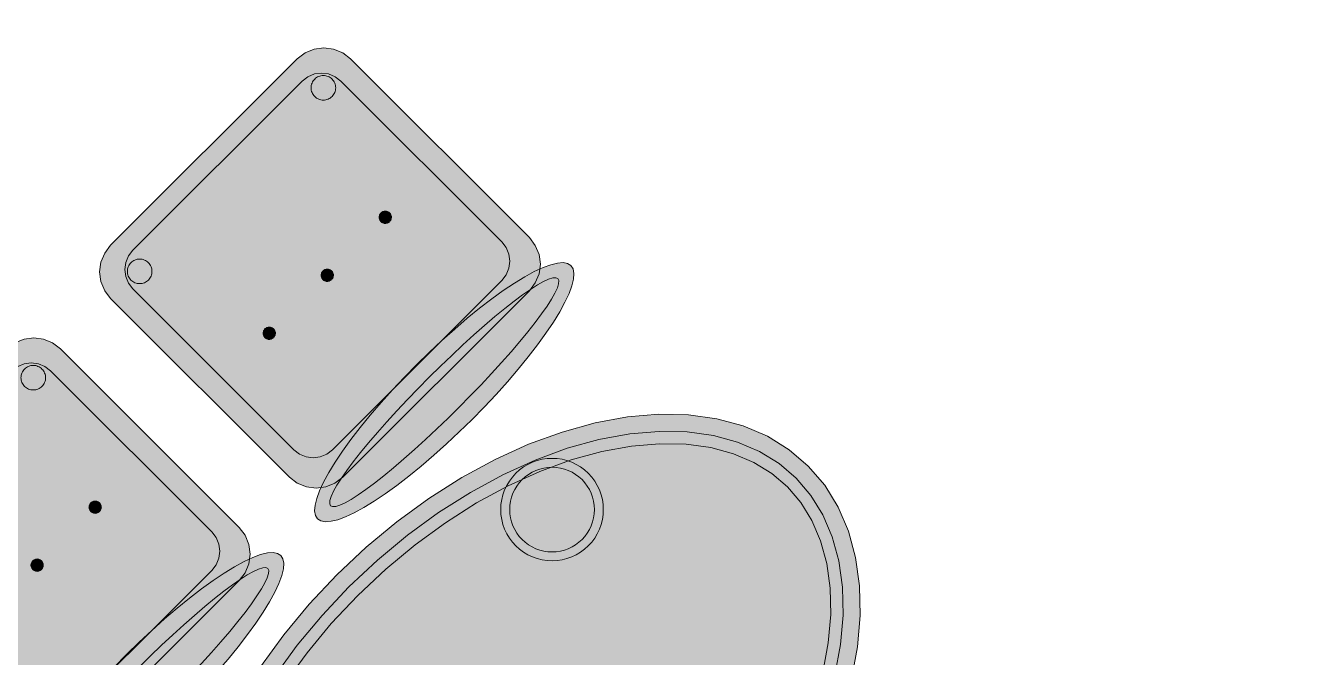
# Model space of a CAD drawing. Header units: metres. Extents: x 2172.2 to 2210.6, y 415.3 to 458.1.
# Drawn here: x 2198.626 to 2200.491, y 419.294 to 420.219 of the extents above; entities that cross this region are included whole.
import ezdxf

# ---------------------------------------------------------------- set-up
doc = ezdxf.new("R2010")
doc.units = ezdxf.units.M
for name, color, linetype, lineweight in [('NC_N1_CHAIRS', 7, 'CONTINUOUS', 13), ('NC_N1_TABLES', 7, 'CONTINUOUS', 13), ('NC_N1_WALL_DECOR', 32, 'CONTINUOUS', 13)]:
    doc.layers.add(name, color=color, linetype=linetype, lineweight=lineweight)

# ---------------------------------------------------------------- blocks, each defined once
blk = doc.blocks.new('NC_N1_UNIQUE_WALL_COMPOSITION_17')
at = {"true_color": 0xf6f5ef}
h = blk.add_hatch(color=256, dxfattribs=at)
h.dxf.hatch_style = 1
h.paths.add_polyline_path([(1.242, -0.065), (1.242, 0), (-1.242, 0), (-1.242, -0.065)])
at = {"color": 0, "linetype": 'CONTINUOUS', "lineweight": -2, "true_color": 0xa38246}
blk.add_lwpolyline([(1.242, -0.065), (1.242, 0), (-1.242, 0), (-1.242, -0.065)], close=True, dxfattribs=at)
for points in [[(-0.621, -0.065), (-0.621, 0)], [(0, -0.065), (0, 0)], [(0.621, -0.065), (0.621, 0)]]:
    blk.add_lwpolyline(points, dxfattribs=at)
blk = doc.blocks.new('NC_N1_DINING_2')
at = {"true_color": 0xf6f5ef}
h = blk.add_hatch(color=256, dxfattribs=at)
h.dxf.hatch_style = 1
h.paths.add_polyline_path([(0.6, 0), (0.5971, 0.0368), (0.5885, 0.0732), (0.5742, 0.1089), (0.5543, 0.1435), (0.5292, 0.1768), (0.4989, 0.2083), (0.4638, 0.2379), (0.4243, 0.2652), (0.3806, 0.2899), (0.3333, 0.3118), (0.2828, 0.3307), (0.2296, 0.3465), (0.1742, 0.3589), (0.1171, 0.3678), (0.0588, 0.3732), (0, 0.375), (-0.0588, 0.3732), (-0.1171, 0.3678), (-0.1742, 0.3589), (-0.2296, 0.3465), (-0.2828, 0.3307), (-0.3333, 0.3118), (-0.3806, 0.2899), (-0.4243, 0.2652), (-0.4638, 0.2379), (-0.4989, 0.2083), (-0.5292, 0.1768), (-0.5543, 0.1435), (-0.5742, 0.1089), (-0.5885, 0.0732), (-0.5971, 0.0368), (-0.6, 0), (-0.5971, -0.0368), (-0.5885, -0.0732), (-0.5742, -0.1089), (-0.5543, -0.1435), (-0.5292, -0.1768), (-0.4989, -0.2083), (-0.4638, -0.2379), (-0.4243, -0.2652), (-0.3806, -0.2899), (-0.3333, -0.3118), (-0.2828, -0.3307), (-0.2296, -0.3465), (-0.1742, -0.3589), (-0.1171, -0.3678), (-0.0588, -0.3732), (0, -0.375), (0.0588, -0.3732), (0.1171, -0.3678), (0.1742, -0.3589), (0.2296, -0.3465), (0.2828, -0.3307), (0.3333, -0.3118), (0.3806, -0.2899), (0.4243, -0.2652), (0.4638, -0.2379), (0.4989, -0.2083), (0.5292, -0.1768), (0.5543, -0.1435), (0.5742, -0.1089), (0.5885, -0.0732), (0.5971, -0.0368)])
at = {"color": 0, "linetype": 'CONTINUOUS', "lineweight": -2, "true_color": 0x2d3540}
blk.add_lwpolyline([(0.6, 0), (0.5971, 0.0368), (0.5885, 0.0732), (0.5742, 0.1089), (0.5543, 0.1435), (0.5292, 0.1768), (0.4989, 0.2083), (0.4638, 0.2379), (0.4243, 0.2652), (0.3806, 0.2899), (0.3333, 0.3118), (0.2828, 0.3307), (0.2296, 0.3465), (0.1742, 0.3589), (0.1171, 0.3678), (0.0588, 0.3732), (0, 0.375), (-0.0588, 0.3732), (-0.1171, 0.3678), (-0.1742, 0.3589), (-0.2296, 0.3465), (-0.2828, 0.3307), (-0.3333, 0.3118), (-0.3806, 0.2899), (-0.4243, 0.2652), (-0.4638, 0.2379), (-0.4989, 0.2083), (-0.5292, 0.1768), (-0.5543, 0.1435), (-0.5742, 0.1089), (-0.5885, 0.0732), (-0.5971, 0.0368), (-0.6, 0), (-0.5971, -0.0368), (-0.5885, -0.0732), (-0.5742, -0.1089), (-0.5543, -0.1435), (-0.5292, -0.1768), (-0.4989, -0.2083), (-0.4638, -0.2379), (-0.4243, -0.2652), (-0.3806, -0.2899), (-0.3333, -0.3118), (-0.2828, -0.3307), (-0.2296, -0.3465), (-0.1742, -0.3589), (-0.1171, -0.3678), (-0.0588, -0.3732), (0, -0.375), (0.0588, -0.3732), (0.1171, -0.3678), (0.1742, -0.3589), (0.2296, -0.3465), (0.2828, -0.3307), (0.3333, -0.3118), (0.3806, -0.2899), (0.4243, -0.2652), (0.4638, -0.2379), (0.4989, -0.2083), (0.5292, -0.1768), (0.5543, -0.1435), (0.5742, -0.1089), (0.5885, -0.0732), (0.5971, -0.0368)], close=True, dxfattribs=at)
at = {"color": 0, "linetype": 'CONTINUOUS', "lineweight": -2, "true_color": 0xa38246}
for points in [[(0.5749, 0), (0.5723, -0.0329), (0.5646, -0.0656), (0.5516, -0.0979), (0.5334, -0.1297), (0.5101, -0.1605), (0.4818, -0.1901), (0.4486, -0.218), (0.411, -0.244), (0.3692, -0.2676), (0.3237, -0.2887), (0.2749, -0.307), (0.2233, -0.3222), (0.1695, -0.3343), (0.114, -0.343), (0.0573, -0.3482), (0, -0.35), (-0.0573, -0.3482), (-0.114, -0.343), (-0.1695, -0.3343), (-0.2233, -0.3222), (-0.2749, -0.307), (-0.3237, -0.2887), (-0.3692, -0.2676), (-0.411, -0.244), (-0.4486, -0.218), (-0.4818, -0.1901), (-0.5101, -0.1605), (-0.5334, -0.1297), (-0.5516, -0.0979), (-0.5646, -0.0656), (-0.5723, -0.0329), (-0.5749, 0), (-0.5723, 0.0329), (-0.5646, 0.0656), (-0.5516, 0.0979), (-0.5334, 0.1297), (-0.5101, 0.1605), (-0.4818, 0.1901), (-0.4486, 0.218), (-0.411, 0.244), (-0.3692, 0.2676), (-0.3237, 0.2887), (-0.2749, 0.307), (-0.2233, 0.3222), (-0.1695, 0.3343), (-0.114, 0.343), (-0.0573, 0.3482), (0, 0.35), (0.0573, 0.3482), (0.114, 0.343), (0.1695, 0.3343), (0.2233, 0.3222), (0.2749, 0.307), (0.3237, 0.2887), (0.3692, 0.2676), (0.411, 0.244), (0.4486, 0.218), (0.4818, 0.1901), (0.5101, 0.1605), (0.5334, 0.1297), (0.5516, 0.0979), (0.5646, 0.0656), (0.5723, 0.0329)], [(0.5569, 0), (0.5545, -0.0301), (0.5474, -0.0601), (0.5354, -0.0901), (0.5184, -0.1198), (0.4964, -0.1488), (0.4694, -0.1769), (0.4377, -0.2037), (0.4014, -0.2287), (0.361, -0.2516), (0.3167, -0.2721), (0.2692, -0.2899), (0.2188, -0.3048), (0.1661, -0.3166), (0.1117, -0.3251), (0.0562, -0.3303), (0, -0.332), (-0.0562, -0.3303), (-0.1117, -0.3251), (-0.1661, -0.3166), (-0.2188, -0.3048), (-0.2692, -0.2899), (-0.3167, -0.2721), (-0.361, -0.2516), (-0.4014, -0.2287), (-0.4377, -0.2037), (-0.4694, -0.1769), (-0.4964, -0.1488), (-0.5184, -0.1198), (-0.5354, -0.0901), (-0.5474, -0.0601), (-0.5545, -0.0301), (-0.5569, 0), (-0.5545, 0.0301), (-0.5474, 0.0601), (-0.5354, 0.0901), (-0.5184, 0.1198), (-0.4964, 0.1488), (-0.4694, 0.1769), (-0.4377, 0.2037), (-0.4014, 0.2287), (-0.361, 0.2516), (-0.3167, 0.2721), (-0.2692, 0.2899), (-0.2188, 0.3048), (-0.1661, 0.3166), (-0.1117, 0.3251), (-0.0562, 0.3303), (0, 0.332), (0.0562, 0.3303), (0.1117, 0.3251), (0.1661, 0.3166), (0.2188, 0.3048), (0.2692, 0.2899), (0.3167, 0.2721), (0.361, 0.2516), (0.4014, 0.2287), (0.4377, 0.2037), (0.4694, 0.1769), (0.4964, 0.1488), (0.5184, 0.1198), (0.5354, 0.0901), (0.5474, 0.0601), (0.5545, 0.0301)], [(-0.228, 0.22), (-0.2283, 0.2139), (-0.2292, 0.2079), (-0.2307, 0.202), (-0.2327, 0.1963), (-0.2353, 0.1908), (-0.2384, 0.1856), (-0.2421, 0.1807), (-0.2462, 0.1762), (-0.2507, 0.1721), (-0.2556, 0.1684), (-0.2608, 0.1653), (-0.2663, 0.1627), (-0.272, 0.1607), (-0.2779, 0.1592), (-0.2839, 0.1583), (-0.29, 0.158), (-0.2961, 0.1583), (-0.3021, 0.1592), (-0.308, 0.1607), (-0.3137, 0.1627), (-0.3192, 0.1653), (-0.3244, 0.1684), (-0.3293, 0.1721), (-0.3338, 0.1762), (-0.3379, 0.1807), (-0.3416, 0.1856), (-0.3447, 0.1908), (-0.3473, 0.1963), (-0.3493, 0.202), (-0.3508, 0.2079), (-0.3517, 0.2139), (-0.352, 0.22), (-0.3517, 0.2261), (-0.3508, 0.2321), (-0.3493, 0.238), (-0.3473, 0.2437), (-0.3447, 0.2492), (-0.3416, 0.2544), (-0.3379, 0.2593), (-0.3338, 0.2638), (-0.3293, 0.2679), (-0.3244, 0.2716), (-0.3192, 0.2747), (-0.3137, 0.2773), (-0.308, 0.2793), (-0.3021, 0.2808), (-0.2961, 0.2817), (-0.29, 0.282), (-0.2839, 0.2817), (-0.2779, 0.2808), (-0.272, 0.2793), (-0.2663, 0.2773), (-0.2608, 0.2747), (-0.2556, 0.2716), (-0.2507, 0.2679), (-0.2462, 0.2638), (-0.2421, 0.2593), (-0.2384, 0.2544), (-0.2353, 0.2492), (-0.2327, 0.2437), (-0.2307, 0.238), (-0.2292, 0.2321), (-0.2283, 0.2261)], [(0.352, 0.22), (0.3517, 0.2139), (0.3508, 0.2079), (0.3493, 0.202), (0.3473, 0.1963), (0.3447, 0.1908), (0.3416, 0.1856), (0.3379, 0.1807), (0.3338, 0.1762), (0.3293, 0.1721), (0.3244, 0.1684), (0.3192, 0.1653), (0.3137, 0.1627), (0.308, 0.1607), (0.3021, 0.1592), (0.2961, 0.1583), (0.29, 0.158), (0.2839, 0.1583), (0.2779, 0.1592), (0.272, 0.1607), (0.2663, 0.1627), (0.2608, 0.1653), (0.2556, 0.1684), (0.2507, 0.1721), (0.2462, 0.1762), (0.2421, 0.1807), (0.2384, 0.1856), (0.2353, 0.1908), (0.2327, 0.1963), (0.2307, 0.202), (0.2292, 0.2079), (0.2283, 0.2139), (0.228, 0.22), (0.2283, 0.2261), (0.2292, 0.2321), (0.2307, 0.238), (0.2327, 0.2437), (0.2353, 0.2492), (0.2384, 0.2544), (0.2421, 0.2593), (0.2462, 0.2638), (0.2507, 0.2679), (0.2556, 0.2716), (0.2608, 0.2747), (0.2663, 0.2773), (0.272, 0.2793), (0.2779, 0.2808), (0.2839, 0.2817), (0.29, 0.282), (0.2961, 0.2817), (0.3021, 0.2808), (0.308, 0.2793), (0.3137, 0.2773), (0.3192, 0.2747), (0.3244, 0.2716), (0.3293, 0.2679), (0.3338, 0.2638), (0.3379, 0.2593), (0.3416, 0.2544), (0.3447, 0.2492), (0.3473, 0.2437), (0.3493, 0.238), (0.3508, 0.2321), (0.3517, 0.2261)], [(0.085, 0), (0.0846, 0.0054), (0.0834, 0.0107), (0.0813, 0.016), (0.0785, 0.021), (0.075, 0.0259), (0.0707, 0.0306), (0.0657, 0.0349), (0.0601, 0.0389), (0.0539, 0.0425), (0.0472, 0.0457), (0.0401, 0.0485), (0.0325, 0.0508), (0.0247, 0.0526), (0.0166, 0.0539), (0.0083, 0.0547), (0, 0.055), (-0.0083, 0.0547), (-0.0166, 0.0539), (-0.0247, 0.0526), (-0.0325, 0.0508), (-0.0401, 0.0485), (-0.0472, 0.0457), (-0.0539, 0.0425), (-0.0601, 0.0389), (-0.0657, 0.0349), (-0.0707, 0.0306), (-0.075, 0.0259), (-0.0785, 0.021), (-0.0813, 0.016), (-0.0834, 0.0107), (-0.0846, 0.0054), (-0.085, 0), (-0.0846, -0.0054), (-0.0834, -0.0107), (-0.0813, -0.016), (-0.0785, -0.021), (-0.075, -0.0259), (-0.0707, -0.0306), (-0.0657, -0.0349), (-0.0601, -0.0389), (-0.0539, -0.0425), (-0.0472, -0.0457), (-0.0401, -0.0485), (-0.0325, -0.0508), (-0.0247, -0.0526), (-0.0166, -0.0539), (-0.0083, -0.0547), (0, -0.055), (0.0083, -0.0547), (0.0166, -0.0539), (0.0247, -0.0526), (0.0325, -0.0508), (0.0401, -0.0485), (0.0472, -0.0457), (0.0539, -0.0425), (0.0601, -0.0389), (0.0657, -0.0349), (0.0707, -0.0306), (0.075, -0.0259), (0.0785, -0.021), (0.0813, -0.016), (0.0834, -0.0107), (0.0846, -0.0054)], [(-0.228, -0.22), (-0.2283, -0.2261), (-0.2292, -0.2321), (-0.2307, -0.238), (-0.2327, -0.2437), (-0.2353, -0.2492), (-0.2384, -0.2544), (-0.2421, -0.2593), (-0.2462, -0.2638), (-0.2507, -0.2679), (-0.2556, -0.2716), (-0.2608, -0.2747), (-0.2663, -0.2773), (-0.272, -0.2793), (-0.2779, -0.2808), (-0.2839, -0.2817), (-0.29, -0.282), (-0.2961, -0.2817), (-0.3021, -0.2808), (-0.308, -0.2793), (-0.3137, -0.2773), (-0.3192, -0.2747), (-0.3244, -0.2716), (-0.3293, -0.2679), (-0.3338, -0.2638), (-0.3379, -0.2593), (-0.3416, -0.2544), (-0.3447, -0.2492), (-0.3473, -0.2437), (-0.3493, -0.238), (-0.3508, -0.2321), (-0.3517, -0.2261), (-0.352, -0.22), (-0.3517, -0.2139), (-0.3508, -0.2079), (-0.3493, -0.202), (-0.3473, -0.1963), (-0.3447, -0.1908), (-0.3416, -0.1856), (-0.3379, -0.1807), (-0.3338, -0.1762), (-0.3293, -0.1721), (-0.3244, -0.1684), (-0.3192, -0.1653), (-0.3137, -0.1627), (-0.308, -0.1607), (-0.3021, -0.1592), (-0.2961, -0.1583), (-0.29, -0.158), (-0.2839, -0.1583), (-0.2779, -0.1592), (-0.272, -0.1607), (-0.2663, -0.1627), (-0.2608, -0.1653), (-0.2556, -0.1684), (-0.2507, -0.1721), (-0.2462, -0.1762), (-0.2421, -0.1807), (-0.2384, -0.1856), (-0.2353, -0.1908), (-0.2327, -0.1963), (-0.2307, -0.202), (-0.2292, -0.2079), (-0.2283, -0.2139)], [(0.352, -0.22), (0.3517, -0.2261), (0.3508, -0.2321), (0.3493, -0.238), (0.3473, -0.2437), (0.3447, -0.2492), (0.3416, -0.2544), (0.3379, -0.2593), (0.3338, -0.2638), (0.3293, -0.2679), (0.3244, -0.2716), (0.3192, -0.2747), (0.3137, -0.2773), (0.308, -0.2793), (0.3021, -0.2808), (0.2961, -0.2817), (0.29, -0.282), (0.2839, -0.2817), (0.2779, -0.2808), (0.272, -0.2793), (0.2663, -0.2773), (0.2608, -0.2747), (0.2556, -0.2716), (0.2507, -0.2679), (0.2462, -0.2638), (0.2421, -0.2593), (0.2384, -0.2544), (0.2353, -0.2492), (0.2327, -0.2437), (0.2307, -0.238), (0.2292, -0.2321), (0.2283, -0.2261), (0.228, -0.22), (0.2283, -0.2139), (0.2292, -0.2079), (0.2307, -0.202), (0.2327, -0.1963), (0.2353, -0.1908), (0.2384, -0.1856), (0.2421, -0.1807), (0.2462, -0.1762), (0.2507, -0.1721), (0.2556, -0.1684), (0.2608, -0.1653), (0.2663, -0.1627), (0.272, -0.1607), (0.2779, -0.1592), (0.2839, -0.1583), (0.29, -0.158), (0.2961, -0.1583), (0.3021, -0.1592), (0.308, -0.1607), (0.3137, -0.1627), (0.3192, -0.1653), (0.3244, -0.1684), (0.3293, -0.1721), (0.3338, -0.1762), (0.3379, -0.1807), (0.3416, -0.1856), (0.3447, -0.1908), (0.3473, -0.1963), (0.3493, -0.202), (0.3508, -0.2079), (0.3517, -0.2139)]]:
    blk.add_lwpolyline(points, close=True, dxfattribs=at)
at = {"color": 0, "linetype": 'CONTINUOUS', "lineweight": -2, "true_color": 0x89939a}
for points in [[(-0.215, 0.22), (-0.2154, 0.2126), (-0.2164, 0.2054), (-0.2182, 0.1982), (-0.2207, 0.1913), (-0.2239, 0.1846), (-0.2276, 0.1783), (-0.232, 0.1724), (-0.237, 0.167), (-0.2424, 0.162), (-0.2483, 0.1576), (-0.2546, 0.1539), (-0.2613, 0.1507), (-0.2682, 0.1482), (-0.2754, 0.1464), (-0.2826, 0.1454), (-0.29, 0.145), (-0.2974, 0.1454), (-0.3046, 0.1464), (-0.3118, 0.1482), (-0.3187, 0.1507), (-0.3254, 0.1539), (-0.3317, 0.1576), (-0.3376, 0.162), (-0.343, 0.167), (-0.348, 0.1724), (-0.3524, 0.1783), (-0.3561, 0.1846), (-0.3593, 0.1913), (-0.3618, 0.1982), (-0.3636, 0.2054), (-0.3646, 0.2126), (-0.365, 0.22), (-0.3646, 0.2274), (-0.3636, 0.2346), (-0.3618, 0.2418), (-0.3593, 0.2487), (-0.3561, 0.2554), (-0.3524, 0.2617), (-0.348, 0.2676), (-0.343, 0.273), (-0.3376, 0.278), (-0.3317, 0.2824), (-0.3254, 0.2861), (-0.3187, 0.2893), (-0.3118, 0.2918), (-0.3046, 0.2936), (-0.2974, 0.2946), (-0.29, 0.295), (-0.2826, 0.2946), (-0.2754, 0.2936), (-0.2682, 0.2918), (-0.2613, 0.2893), (-0.2546, 0.2861), (-0.2483, 0.2824), (-0.2424, 0.278), (-0.237, 0.273), (-0.232, 0.2676), (-0.2276, 0.2617), (-0.2239, 0.2554), (-0.2207, 0.2487), (-0.2182, 0.2418), (-0.2164, 0.2346), (-0.2154, 0.2274)], [(0.365, 0.22), (0.3646, 0.2126), (0.3636, 0.2054), (0.3618, 0.1982), (0.3593, 0.1913), (0.3561, 0.1846), (0.3524, 0.1783), (0.348, 0.1724), (0.343, 0.167), (0.3376, 0.162), (0.3317, 0.1576), (0.3254, 0.1539), (0.3187, 0.1507), (0.3118, 0.1482), (0.3046, 0.1464), (0.2974, 0.1454), (0.29, 0.145), (0.2826, 0.1454), (0.2754, 0.1464), (0.2682, 0.1482), (0.2613, 0.1507), (0.2546, 0.1539), (0.2483, 0.1576), (0.2424, 0.162), (0.237, 0.167), (0.232, 0.1724), (0.2276, 0.1783), (0.2239, 0.1846), (0.2207, 0.1913), (0.2182, 0.1982), (0.2164, 0.2054), (0.2154, 0.2126), (0.215, 0.22), (0.2154, 0.2274), (0.2164, 0.2346), (0.2182, 0.2418), (0.2207, 0.2487), (0.2239, 0.2554), (0.2276, 0.2617), (0.232, 0.2676), (0.237, 0.273), (0.2424, 0.278), (0.2483, 0.2824), (0.2546, 0.2861), (0.2613, 0.2893), (0.2682, 0.2918), (0.2754, 0.2936), (0.2826, 0.2946), (0.29, 0.295), (0.2974, 0.2946), (0.3046, 0.2936), (0.3118, 0.2918), (0.3187, 0.2893), (0.3254, 0.2861), (0.3317, 0.2824), (0.3376, 0.278), (0.343, 0.273), (0.348, 0.2676), (0.3524, 0.2617), (0.3561, 0.2554), (0.3593, 0.2487), (0.3618, 0.2418), (0.3636, 0.2346), (0.3646, 0.2274)], [(-0.215, -0.22), (-0.2154, -0.2274), (-0.2164, -0.2346), (-0.2182, -0.2418), (-0.2207, -0.2487), (-0.2239, -0.2554), (-0.2276, -0.2617), (-0.232, -0.2676), (-0.237, -0.273), (-0.2424, -0.278), (-0.2483, -0.2824), (-0.2546, -0.2861), (-0.2613, -0.2893), (-0.2682, -0.2918), (-0.2754, -0.2936), (-0.2826, -0.2946), (-0.29, -0.295), (-0.2974, -0.2946), (-0.3046, -0.2936), (-0.3118, -0.2918), (-0.3187, -0.2893), (-0.3254, -0.2861), (-0.3317, -0.2824), (-0.3376, -0.278), (-0.343, -0.273), (-0.348, -0.2676), (-0.3524, -0.2617), (-0.3561, -0.2554), (-0.3593, -0.2487), (-0.3618, -0.2418), (-0.3636, -0.2346), (-0.3646, -0.2274), (-0.365, -0.22), (-0.3646, -0.2126), (-0.3636, -0.2054), (-0.3618, -0.1982), (-0.3593, -0.1913), (-0.3561, -0.1846), (-0.3524, -0.1783), (-0.348, -0.1724), (-0.343, -0.167), (-0.3376, -0.162), (-0.3317, -0.1576), (-0.3254, -0.1539), (-0.3187, -0.1507), (-0.3118, -0.1482), (-0.3046, -0.1464), (-0.2974, -0.1454), (-0.29, -0.145), (-0.2826, -0.1454), (-0.2754, -0.1464), (-0.2682, -0.1482), (-0.2613, -0.1507), (-0.2546, -0.1539), (-0.2483, -0.1576), (-0.2424, -0.162), (-0.237, -0.167), (-0.232, -0.1724), (-0.2276, -0.1783), (-0.2239, -0.1846), (-0.2207, -0.1913), (-0.2182, -0.1982), (-0.2164, -0.2054), (-0.2154, -0.2126)], [(0.365, -0.22), (0.3646, -0.2274), (0.3636, -0.2346), (0.3618, -0.2418), (0.3593, -0.2487), (0.3561, -0.2554), (0.3524, -0.2617), (0.348, -0.2676), (0.343, -0.273), (0.3376, -0.278), (0.3317, -0.2824), (0.3254, -0.2861), (0.3187, -0.2893), (0.3118, -0.2918), (0.3046, -0.2936), (0.2974, -0.2946), (0.29, -0.295), (0.2826, -0.2946), (0.2754, -0.2936), (0.2682, -0.2918), (0.2613, -0.2893), (0.2546, -0.2861), (0.2483, -0.2824), (0.2424, -0.278), (0.237, -0.273), (0.232, -0.2676), (0.2276, -0.2617), (0.2239, -0.2554), (0.2207, -0.2487), (0.2182, -0.2418), (0.2164, -0.2346), (0.2154, -0.2274), (0.215, -0.22), (0.2154, -0.2126), (0.2164, -0.2054), (0.2182, -0.1982), (0.2207, -0.1913), (0.2239, -0.1846), (0.2276, -0.1783), (0.232, -0.1724), (0.237, -0.167), (0.2424, -0.162), (0.2483, -0.1576), (0.2546, -0.1539), (0.2613, -0.1507), (0.2682, -0.1482), (0.2754, -0.1464), (0.2826, -0.1454), (0.29, -0.145), (0.2974, -0.1454), (0.3046, -0.1464), (0.3118, -0.1482), (0.3187, -0.1507), (0.3254, -0.1539), (0.3317, -0.1576), (0.3376, -0.162), (0.343, -0.167), (0.348, -0.1724), (0.3524, -0.1783), (0.3561, -0.1846), (0.3593, -0.1913), (0.3618, -0.1982), (0.3636, -0.2054), (0.3646, -0.2126)]]:
    blk.add_lwpolyline(points, close=True, dxfattribs=at)
blk = doc.blocks.new('NC_N1_CHAIR_IVORY')
at = {"true_color": 0xf6f5ef}
h = blk.add_hatch(color=256, dxfattribs=at)
h.dxf.hatch_style = 1
h.paths.add_polyline_path([(0.262, 0.222), (0.2607, 0.2276), (0.257, 0.2331), (0.2507, 0.2385), (0.2421, 0.2438), (0.2311, 0.2489), (0.2178, 0.2537), (0.2025, 0.2582), (0.1853, 0.2623), (0.1662, 0.2661), (0.1456, 0.2694), (0.1235, 0.2723), (0.1003, 0.2747), (0.0761, 0.2765), (0.0511, 0.2779), (0.0257, 0.2787), (0, 0.279), (-0.0257, 0.2787), (-0.0511, 0.2779), (-0.0761, 0.2765), (-0.1003, 0.2747), (-0.1235, 0.2723), (-0.1456, 0.2694), (-0.1662, 0.2661), (-0.1853, 0.2623), (-0.2025, 0.2582), (-0.2178, 0.2537), (-0.2311, 0.2489), (-0.2421, 0.2438), (-0.2507, 0.2385), (-0.257, 0.2331), (-0.2607, 0.2276), (-0.262, 0.222), (-0.2607, 0.2164), (-0.257, 0.2109), (-0.2507, 0.2055), (-0.2421, 0.2002), (-0.2311, 0.1951), (-0.2178, 0.1903), (-0.2025, 0.1858), (-0.1853, 0.1817), (-0.1662, 0.1779), (-0.1456, 0.1746), (-0.1235, 0.1717), (-0.1003, 0.1693), (-0.0761, 0.1675), (-0.0511, 0.1661), (-0.0257, 0.1653), (0, 0.165), (0.0257, 0.1653), (0.0511, 0.1661), (0.0761, 0.1675), (0.1003, 0.1693), (0.1235, 0.1717), (0.1456, 0.1746), (0.1662, 0.1779), (0.1853, 0.1817), (0.2025, 0.1858), (0.2178, 0.1903), (0.2311, 0.1951), (0.2421, 0.2002), (0.2507, 0.2055), (0.257, 0.2109), (0.2607, 0.2164)])
at = {"true_color": 0xdbe4e9}
h = blk.add_hatch(color=256, dxfattribs=at)
h.dxf.hatch_style = 1
h.paths.add_polyline_path([(0.193, -0.275), (-0.193, -0.275), (-0.2072, -0.2731), (-0.2205, -0.2676), (-0.2319, -0.2589), (-0.2406, -0.2475), (-0.2461, -0.2342), (-0.248, -0.22), (-0.248, 0.15), (-0.2461, 0.1642), (-0.2406, 0.1775), (-0.2319, 0.1889), (-0.2205, 0.1976), (-0.2072, 0.2031), (-0.193, 0.205), (0.193, 0.205), (0.2072, 0.2031), (0.2205, 0.1976), (0.2319, 0.1889), (0.2406, 0.1775), (0.2461, 0.1642), (0.248, 0.15), (0.248, -0.22), (0.2461, -0.2342), (0.2406, -0.2475), (0.2319, -0.2589), (0.2205, -0.2676), (0.2072, -0.2731)])
at = {"true_color": 0xa38246}
h = blk.add_hatch(color=256, dxfattribs=at)
h.dxf.hatch_style = 1
h.paths.add_polyline_path([(-0.111, -0.02), (-0.111, -0.0209), (-0.1112, -0.0218), (-0.1114, -0.0226), (-0.1117, -0.0234), (-0.1121, -0.0242), (-0.1125, -0.025), (-0.113, -0.0257), (-0.1136, -0.0264), (-0.1143, -0.027), (-0.115, -0.0275), (-0.1158, -0.0279), (-0.1166, -0.0283), (-0.1174, -0.0286), (-0.1182, -0.0288), (-0.1191, -0.029), (-0.12, -0.029), (-0.1209, -0.029), (-0.1218, -0.0288), (-0.1226, -0.0286), (-0.1234, -0.0283), (-0.1242, -0.0279), (-0.125, -0.0275), (-0.1257, -0.027), (-0.1264, -0.0264), (-0.127, -0.0257), (-0.1275, -0.025), (-0.1279, -0.0242), (-0.1283, -0.0234), (-0.1286, -0.0226), (-0.1288, -0.0218), (-0.129, -0.0209), (-0.129, -0.02), (-0.129, -0.0191), (-0.1288, -0.0182), (-0.1286, -0.0174), (-0.1283, -0.0166), (-0.1279, -0.0158), (-0.1275, -0.015), (-0.127, -0.0143), (-0.1264, -0.0136), (-0.1257, -0.013), (-0.125, -0.0125), (-0.1242, -0.0121), (-0.1234, -0.0117), (-0.1226, -0.0114), (-0.1218, -0.0112), (-0.1209, -0.011), (-0.12, -0.011), (-0.1191, -0.011), (-0.1182, -0.0112), (-0.1174, -0.0114), (-0.1166, -0.0117), (-0.1158, -0.0121), (-0.115, -0.0125), (-0.1143, -0.013), (-0.1136, -0.0136), (-0.113, -0.0143), (-0.1125, -0.015), (-0.1121, -0.0158), (-0.1117, -0.0166), (-0.1114, -0.0174), (-0.1112, -0.0182), (-0.111, -0.0191)])
h = blk.add_hatch(color=256, dxfattribs=at)
h.dxf.hatch_style = 1
h.paths.add_polyline_path([(0.009, -0.02), (0.009, -0.0209), (0.0088, -0.0218), (0.0086, -0.0226), (0.0083, -0.0234), (0.0079, -0.0242), (0.0075, -0.025), (0.007, -0.0257), (0.0064, -0.0264), (0.0057, -0.027), (0.005, -0.0275), (0.0042, -0.0279), (0.0034, -0.0283), (0.0026, -0.0286), (0.0018, -0.0288), (0.0009, -0.029), (0, -0.029), (-0.0009, -0.029), (-0.0018, -0.0288), (-0.0026, -0.0286), (-0.0034, -0.0283), (-0.0042, -0.0279), (-0.005, -0.0275), (-0.0057, -0.027), (-0.0064, -0.0264), (-0.007, -0.0257), (-0.0075, -0.025), (-0.0079, -0.0242), (-0.0083, -0.0234), (-0.0086, -0.0226), (-0.0088, -0.0218), (-0.009, -0.0209), (-0.009, -0.02), (-0.009, -0.0191), (-0.0088, -0.0182), (-0.0086, -0.0174), (-0.0083, -0.0166), (-0.0079, -0.0158), (-0.0075, -0.015), (-0.007, -0.0143), (-0.0064, -0.0136), (-0.0057, -0.013), (-0.005, -0.0125), (-0.0042, -0.0121), (-0.0034, -0.0117), (-0.0026, -0.0114), (-0.0018, -0.0112), (-0.0009, -0.011), (0, -0.011), (0.0009, -0.011), (0.0018, -0.0112), (0.0026, -0.0114), (0.0034, -0.0117), (0.0042, -0.0121), (0.005, -0.0125), (0.0057, -0.013), (0.0064, -0.0136), (0.007, -0.0143), (0.0075, -0.015), (0.0079, -0.0158), (0.0083, -0.0166), (0.0086, -0.0174), (0.0088, -0.0182), (0.009, -0.0191)])
h = blk.add_hatch(color=256, dxfattribs=at)
h.dxf.hatch_style = 1
h.paths.add_polyline_path([(0.129, -0.02), (0.129, -0.0209), (0.1288, -0.0218), (0.1286, -0.0226), (0.1283, -0.0234), (0.1279, -0.0242), (0.1275, -0.025), (0.127, -0.0257), (0.1264, -0.0264), (0.1257, -0.027), (0.125, -0.0275), (0.1242, -0.0279), (0.1234, -0.0283), (0.1226, -0.0286), (0.1218, -0.0288), (0.1209, -0.029), (0.12, -0.029), (0.1191, -0.029), (0.1182, -0.0288), (0.1174, -0.0286), (0.1166, -0.0283), (0.1158, -0.0279), (0.115, -0.0275), (0.1143, -0.027), (0.1136, -0.0264), (0.113, -0.0257), (0.1125, -0.025), (0.1121, -0.0242), (0.1117, -0.0234), (0.1114, -0.0226), (0.1112, -0.0218), (0.111, -0.0209), (0.111, -0.02), (0.111, -0.0191), (0.1112, -0.0182), (0.1114, -0.0174), (0.1117, -0.0166), (0.1121, -0.0158), (0.1125, -0.015), (0.113, -0.0143), (0.1136, -0.0136), (0.1143, -0.013), (0.115, -0.0125), (0.1158, -0.0121), (0.1166, -0.0117), (0.1174, -0.0114), (0.1182, -0.0112), (0.1191, -0.011), (0.12, -0.011), (0.1209, -0.011), (0.1218, -0.0112), (0.1226, -0.0114), (0.1234, -0.0117), (0.1242, -0.0121), (0.125, -0.0125), (0.1257, -0.013), (0.1264, -0.0136), (0.127, -0.0143), (0.1275, -0.015), (0.1279, -0.0158), (0.1283, -0.0166), (0.1286, -0.0174), (0.1288, -0.0182), (0.129, -0.0191)])
h = blk.add_hatch(color=256, dxfattribs=at)
h.dxf.hatch_style = 1
h.paths.add_polyline_path([(-0.172, -0.218), (-0.1721, -0.2198), (-0.1723, -0.2215), (-0.1728, -0.2232), (-0.1734, -0.2249), (-0.1741, -0.2265), (-0.175, -0.228), (-0.1761, -0.2294), (-0.1773, -0.2307), (-0.1786, -0.2319), (-0.18, -0.233), (-0.1815, -0.2339), (-0.1831, -0.2346), (-0.1848, -0.2352), (-0.1865, -0.2357), (-0.1882, -0.2359), (-0.19, -0.236), (-0.1918, -0.2359), (-0.1935, -0.2357), (-0.1952, -0.2352), (-0.1969, -0.2346), (-0.1985, -0.2339), (-0.2, -0.233), (-0.2014, -0.2319), (-0.2027, -0.2307), (-0.2039, -0.2294), (-0.205, -0.228), (-0.2059, -0.2265), (-0.2066, -0.2249), (-0.2072, -0.2232), (-0.2077, -0.2215), (-0.2079, -0.2198), (-0.208, -0.218), (-0.2079, -0.2162), (-0.2077, -0.2145), (-0.2072, -0.2128), (-0.2066, -0.2111), (-0.2059, -0.2095), (-0.205, -0.208), (-0.2039, -0.2066), (-0.2027, -0.2053), (-0.2014, -0.2041), (-0.2, -0.203), (-0.1985, -0.2021), (-0.1969, -0.2014), (-0.1952, -0.2008), (-0.1935, -0.2003), (-0.1918, -0.2001), (-0.19, -0.2), (-0.1882, -0.2001), (-0.1865, -0.2003), (-0.1848, -0.2008), (-0.1831, -0.2014), (-0.1815, -0.2021), (-0.18, -0.203), (-0.1786, -0.2041), (-0.1773, -0.2053), (-0.1761, -0.2066), (-0.175, -0.208), (-0.1741, -0.2095), (-0.1734, -0.2111), (-0.1728, -0.2128), (-0.1723, -0.2145), (-0.1721, -0.2162)])
h = blk.add_hatch(color=256, dxfattribs=at)
h.dxf.hatch_style = 1
h.paths.add_polyline_path([(0.208, -0.218), (0.2079, -0.2198), (0.2077, -0.2215), (0.2072, -0.2232), (0.2066, -0.2249), (0.2059, -0.2265), (0.205, -0.228), (0.2039, -0.2294), (0.2027, -0.2307), (0.2014, -0.2319), (0.2, -0.233), (0.1985, -0.2339), (0.1969, -0.2346), (0.1952, -0.2352), (0.1935, -0.2357), (0.1918, -0.2359), (0.19, -0.236), (0.1882, -0.2359), (0.1865, -0.2357), (0.1848, -0.2352), (0.1831, -0.2346), (0.1815, -0.2339), (0.18, -0.233), (0.1786, -0.2319), (0.1773, -0.2307), (0.1761, -0.2294), (0.175, -0.228), (0.1741, -0.2265), (0.1734, -0.2249), (0.1728, -0.2232), (0.1723, -0.2215), (0.1721, -0.2198), (0.172, -0.218), (0.1721, -0.2162), (0.1723, -0.2145), (0.1728, -0.2128), (0.1734, -0.2111), (0.1741, -0.2095), (0.175, -0.208), (0.1761, -0.2066), (0.1773, -0.2053), (0.1786, -0.2041), (0.18, -0.203), (0.1815, -0.2021), (0.1831, -0.2014), (0.1848, -0.2008), (0.1865, -0.2003), (0.1882, -0.2001), (0.19, -0.2), (0.1918, -0.2001), (0.1935, -0.2003), (0.1952, -0.2008), (0.1969, -0.2014), (0.1985, -0.2021), (0.2, -0.203), (0.2014, -0.2041), (0.2027, -0.2053), (0.2039, -0.2066), (0.205, -0.208), (0.2059, -0.2095), (0.2066, -0.2111), (0.2072, -0.2128), (0.2077, -0.2145), (0.2079, -0.2162)])
at = {"color": 0, "linetype": 'CONTINUOUS', "lineweight": -2, "true_color": 0x2d3540}
for points in [[(0.262, 0.222), (0.2607, 0.2276), (0.257, 0.2331), (0.2507, 0.2385), (0.2421, 0.2438), (0.2311, 0.2489), (0.2178, 0.2537), (0.2025, 0.2582), (0.1853, 0.2623), (0.1662, 0.2661), (0.1456, 0.2694), (0.1235, 0.2723), (0.1003, 0.2747), (0.0761, 0.2765), (0.0511, 0.2779), (0.0257, 0.2787), (0, 0.279), (-0.0257, 0.2787), (-0.0511, 0.2779), (-0.0761, 0.2765), (-0.1003, 0.2747), (-0.1235, 0.2723), (-0.1456, 0.2694), (-0.1662, 0.2661), (-0.1853, 0.2623), (-0.2025, 0.2582), (-0.2178, 0.2537), (-0.2311, 0.2489), (-0.2421, 0.2438), (-0.2507, 0.2385), (-0.257, 0.2331), (-0.2607, 0.2276), (-0.262, 0.222), (-0.2607, 0.2164), (-0.257, 0.2109), (-0.2507, 0.2055), (-0.2421, 0.2002), (-0.2311, 0.1951), (-0.2178, 0.1903), (-0.2025, 0.1858), (-0.1853, 0.1817), (-0.1662, 0.1779), (-0.1456, 0.1746), (-0.1235, 0.1717), (-0.1003, 0.1693), (-0.0761, 0.1675), (-0.0511, 0.1661), (-0.0257, 0.1653), (0, 0.165), (0.0257, 0.1653), (0.0511, 0.1661), (0.0761, 0.1675), (0.1003, 0.1693), (0.1235, 0.1717), (0.1456, 0.1746), (0.1662, 0.1779), (0.1853, 0.1817), (0.2025, 0.1858), (0.2178, 0.1903), (0.2311, 0.1951), (0.2421, 0.2002), (0.2507, 0.2055), (0.257, 0.2109), (0.2607, 0.2164)], [(0.193, -0.275), (-0.193, -0.275), (-0.2072, -0.2731), (-0.2205, -0.2676), (-0.2319, -0.2589), (-0.2406, -0.2475), (-0.2461, -0.2342), (-0.248, -0.22), (-0.248, 0.15), (-0.2461, 0.1642), (-0.2406, 0.1775), (-0.2319, 0.1889), (-0.2205, 0.1976), (-0.2072, 0.2031), (-0.193, 0.205), (0.193, 0.205), (0.2072, 0.2031), (0.2205, 0.1976), (0.2319, 0.1889), (0.2406, 0.1775), (0.2461, 0.1642), (0.248, 0.15), (0.248, -0.22), (0.2461, -0.2342), (0.2406, -0.2475), (0.2319, -0.2589), (0.2205, -0.2676), (0.2072, -0.2731)]]:
    blk.add_lwpolyline(points, close=True, dxfattribs=at)
at = {"color": 0, "linetype": 'CONTINUOUS', "lineweight": -2, "true_color": 0xa38246}
for points in [[(0.235, 0.222), (0.2339, 0.225), (0.2305, 0.228), (0.2249, 0.231), (0.2171, 0.2339), (0.2073, 0.2366), (0.1954, 0.2392), (0.1817, 0.2417), (0.1662, 0.2439), (0.1491, 0.246), (0.1306, 0.2478), (0.1108, 0.2493), (0.0899, 0.2506), (0.0682, 0.2517), (0.0458, 0.2524), (0.023, 0.2529), (0, 0.253), (-0.023, 0.2529), (-0.0458, 0.2524), (-0.0682, 0.2517), (-0.0899, 0.2506), (-0.1108, 0.2493), (-0.1306, 0.2478), (-0.1491, 0.246), (-0.1662, 0.2439), (-0.1817, 0.2417), (-0.1954, 0.2392), (-0.2073, 0.2366), (-0.2171, 0.2339), (-0.2249, 0.231), (-0.2305, 0.228), (-0.2339, 0.225), (-0.235, 0.222), (-0.2339, 0.219), (-0.2305, 0.216), (-0.2249, 0.213), (-0.2171, 0.2101), (-0.2073, 0.2074), (-0.1954, 0.2048), (-0.1817, 0.2023), (-0.1662, 0.2001), (-0.1491, 0.198), (-0.1306, 0.1962), (-0.1108, 0.1947), (-0.0899, 0.1934), (-0.0682, 0.1923), (-0.0458, 0.1916), (-0.023, 0.1911), (0, 0.191), (0.023, 0.1911), (0.0458, 0.1916), (0.0682, 0.1923), (0.0899, 0.1934), (0.1108, 0.1947), (0.1306, 0.1962), (0.1491, 0.198), (0.1662, 0.2001), (0.1817, 0.2023), (0.1954, 0.2048), (0.2073, 0.2074), (0.2171, 0.2101), (0.2249, 0.213), (0.2305, 0.216), (0.2339, 0.219)], [(0.175, -0.247), (-0.175, -0.247), (-0.1854, -0.2456), (-0.195, -0.2416), (-0.2033, -0.2353), (-0.2096, -0.227), (-0.2136, -0.2174), (-0.215, -0.207), (-0.215, 0.126), (-0.2136, 0.1364), (-0.2096, 0.146), (-0.2033, 0.1543), (-0.195, 0.1606), (-0.1854, 0.1646), (-0.175, 0.166), (0.175, 0.166), (0.1854, 0.1646), (0.195, 0.1606), (0.2033, 0.1543), (0.2096, 0.146), (0.2136, 0.1364), (0.215, 0.126), (0.215, -0.207), (0.2136, -0.2174), (0.2096, -0.227), (0.2033, -0.2353), (0.195, -0.2416), (0.1854, -0.2456)]]:
    blk.add_lwpolyline(points, close=True, dxfattribs=at)
at = {"color": 0, "linetype": 'CONTINUOUS', "lineweight": -2}
for points in [[(-0.111, -0.02), (-0.111, -0.0209), (-0.1112, -0.0218), (-0.1114, -0.0226), (-0.1117, -0.0234), (-0.1121, -0.0242), (-0.1125, -0.025), (-0.113, -0.0257), (-0.1136, -0.0264), (-0.1143, -0.027), (-0.115, -0.0275), (-0.1158, -0.0279), (-0.1166, -0.0283), (-0.1174, -0.0286), (-0.1182, -0.0288), (-0.1191, -0.029), (-0.12, -0.029), (-0.1209, -0.029), (-0.1218, -0.0288), (-0.1226, -0.0286), (-0.1234, -0.0283), (-0.1242, -0.0279), (-0.125, -0.0275), (-0.1257, -0.027), (-0.1264, -0.0264), (-0.127, -0.0257), (-0.1275, -0.025), (-0.1279, -0.0242), (-0.1283, -0.0234), (-0.1286, -0.0226), (-0.1288, -0.0218), (-0.129, -0.0209), (-0.129, -0.02), (-0.129, -0.0191), (-0.1288, -0.0182), (-0.1286, -0.0174), (-0.1283, -0.0166), (-0.1279, -0.0158), (-0.1275, -0.015), (-0.127, -0.0143), (-0.1264, -0.0136), (-0.1257, -0.013), (-0.125, -0.0125), (-0.1242, -0.0121), (-0.1234, -0.0117), (-0.1226, -0.0114), (-0.1218, -0.0112), (-0.1209, -0.011), (-0.12, -0.011), (-0.1191, -0.011), (-0.1182, -0.0112), (-0.1174, -0.0114), (-0.1166, -0.0117), (-0.1158, -0.0121), (-0.115, -0.0125), (-0.1143, -0.013), (-0.1136, -0.0136), (-0.113, -0.0143), (-0.1125, -0.015), (-0.1121, -0.0158), (-0.1117, -0.0166), (-0.1114, -0.0174), (-0.1112, -0.0182), (-0.111, -0.0191)], [(0.009, -0.02), (0.009, -0.0209), (0.0088, -0.0218), (0.0086, -0.0226), (0.0083, -0.0234), (0.0079, -0.0242), (0.0075, -0.025), (0.007, -0.0257), (0.0064, -0.0264), (0.0057, -0.027), (0.005, -0.0275), (0.0042, -0.0279), (0.0034, -0.0283), (0.0026, -0.0286), (0.0018, -0.0288), (0.0009, -0.029), (0, -0.029), (-0.0009, -0.029), (-0.0018, -0.0288), (-0.0026, -0.0286), (-0.0034, -0.0283), (-0.0042, -0.0279), (-0.005, -0.0275), (-0.0057, -0.027), (-0.0064, -0.0264), (-0.007, -0.0257), (-0.0075, -0.025), (-0.0079, -0.0242), (-0.0083, -0.0234), (-0.0086, -0.0226), (-0.0088, -0.0218), (-0.009, -0.0209), (-0.009, -0.02), (-0.009, -0.0191), (-0.0088, -0.0182), (-0.0086, -0.0174), (-0.0083, -0.0166), (-0.0079, -0.0158), (-0.0075, -0.015), (-0.007, -0.0143), (-0.0064, -0.0136), (-0.0057, -0.013), (-0.005, -0.0125), (-0.0042, -0.0121), (-0.0034, -0.0117), (-0.0026, -0.0114), (-0.0018, -0.0112), (-0.0009, -0.011), (0, -0.011), (0.0009, -0.011), (0.0018, -0.0112), (0.0026, -0.0114), (0.0034, -0.0117), (0.0042, -0.0121), (0.005, -0.0125), (0.0057, -0.013), (0.0064, -0.0136), (0.007, -0.0143), (0.0075, -0.015), (0.0079, -0.0158), (0.0083, -0.0166), (0.0086, -0.0174), (0.0088, -0.0182), (0.009, -0.0191)], [(0.129, -0.02), (0.129, -0.0209), (0.1288, -0.0218), (0.1286, -0.0226), (0.1283, -0.0234), (0.1279, -0.0242), (0.1275, -0.025), (0.127, -0.0257), (0.1264, -0.0264), (0.1257, -0.027), (0.125, -0.0275), (0.1242, -0.0279), (0.1234, -0.0283), (0.1226, -0.0286), (0.1218, -0.0288), (0.1209, -0.029), (0.12, -0.029), (0.1191, -0.029), (0.1182, -0.0288), (0.1174, -0.0286), (0.1166, -0.0283), (0.1158, -0.0279), (0.115, -0.0275), (0.1143, -0.027), (0.1136, -0.0264), (0.113, -0.0257), (0.1125, -0.025), (0.1121, -0.0242), (0.1117, -0.0234), (0.1114, -0.0226), (0.1112, -0.0218), (0.111, -0.0209), (0.111, -0.02), (0.111, -0.0191), (0.1112, -0.0182), (0.1114, -0.0174), (0.1117, -0.0166), (0.1121, -0.0158), (0.1125, -0.015), (0.113, -0.0143), (0.1136, -0.0136), (0.1143, -0.013), (0.115, -0.0125), (0.1158, -0.0121), (0.1166, -0.0117), (0.1174, -0.0114), (0.1182, -0.0112), (0.1191, -0.011), (0.12, -0.011), (0.1209, -0.011), (0.1218, -0.0112), (0.1226, -0.0114), (0.1234, -0.0117), (0.1242, -0.0121), (0.125, -0.0125), (0.1257, -0.013), (0.1264, -0.0136), (0.127, -0.0143), (0.1275, -0.015), (0.1279, -0.0158), (0.1283, -0.0166), (0.1286, -0.0174), (0.1288, -0.0182), (0.129, -0.0191)], [(-0.172, -0.218), (-0.1721, -0.2198), (-0.1723, -0.2215), (-0.1728, -0.2232), (-0.1734, -0.2249), (-0.1741, -0.2265), (-0.175, -0.228), (-0.1761, -0.2294), (-0.1773, -0.2307), (-0.1786, -0.2319), (-0.18, -0.233), (-0.1815, -0.2339), (-0.1831, -0.2346), (-0.1848, -0.2352), (-0.1865, -0.2357), (-0.1882, -0.2359), (-0.19, -0.236), (-0.1918, -0.2359), (-0.1935, -0.2357), (-0.1952, -0.2352), (-0.1969, -0.2346), (-0.1985, -0.2339), (-0.2, -0.233), (-0.2014, -0.2319), (-0.2027, -0.2307), (-0.2039, -0.2294), (-0.205, -0.228), (-0.2059, -0.2265), (-0.2066, -0.2249), (-0.2072, -0.2232), (-0.2077, -0.2215), (-0.2079, -0.2198), (-0.208, -0.218), (-0.2079, -0.2162), (-0.2077, -0.2145), (-0.2072, -0.2128), (-0.2066, -0.2111), (-0.2059, -0.2095), (-0.205, -0.208), (-0.2039, -0.2066), (-0.2027, -0.2053), (-0.2014, -0.2041), (-0.2, -0.203), (-0.1985, -0.2021), (-0.1969, -0.2014), (-0.1952, -0.2008), (-0.1935, -0.2003), (-0.1918, -0.2001), (-0.19, -0.2), (-0.1882, -0.2001), (-0.1865, -0.2003), (-0.1848, -0.2008), (-0.1831, -0.2014), (-0.1815, -0.2021), (-0.18, -0.203), (-0.1786, -0.2041), (-0.1773, -0.2053), (-0.1761, -0.2066), (-0.175, -0.208), (-0.1741, -0.2095), (-0.1734, -0.2111), (-0.1728, -0.2128), (-0.1723, -0.2145), (-0.1721, -0.2162)], [(0.208, -0.218), (0.2079, -0.2198), (0.2077, -0.2215), (0.2072, -0.2232), (0.2066, -0.2249), (0.2059, -0.2265), (0.205, -0.228), (0.2039, -0.2294), (0.2027, -0.2307), (0.2014, -0.2319), (0.2, -0.233), (0.1985, -0.2339), (0.1969, -0.2346), (0.1952, -0.2352), (0.1935, -0.2357), (0.1918, -0.2359), (0.19, -0.236), (0.1882, -0.2359), (0.1865, -0.2357), (0.1848, -0.2352), (0.1831, -0.2346), (0.1815, -0.2339), (0.18, -0.233), (0.1786, -0.2319), (0.1773, -0.2307), (0.1761, -0.2294), (0.175, -0.228), (0.1741, -0.2265), (0.1734, -0.2249), (0.1728, -0.2232), (0.1723, -0.2215), (0.1721, -0.2198), (0.172, -0.218), (0.1721, -0.2162), (0.1723, -0.2145), (0.1728, -0.2128), (0.1734, -0.2111), (0.1741, -0.2095), (0.175, -0.208), (0.1761, -0.2066), (0.1773, -0.2053), (0.1786, -0.2041), (0.18, -0.203), (0.1815, -0.2021), (0.1831, -0.2014), (0.1848, -0.2008), (0.1865, -0.2003), (0.1882, -0.2001), (0.19, -0.2), (0.1918, -0.2001), (0.1935, -0.2003), (0.1952, -0.2008), (0.1969, -0.2014), (0.1985, -0.2021), (0.2, -0.203), (0.2014, -0.2041), (0.2027, -0.2053), (0.2039, -0.2066), (0.205, -0.208), (0.2059, -0.2095), (0.2066, -0.2111), (0.2072, -0.2128), (0.2077, -0.2145), (0.2079, -0.2162)]]:
    blk.add_lwpolyline(points, close=True, dxfattribs=at)

msp = doc.modelspace()

# ---------------------------------------------------------------- block references
at = {"layer": 'NC_N1_CHAIRS', "linetype": 'CONTINUOUS', "yscale": -1, "rotation": 45}
for p in [(2199.0814, 419.8397), (2198.6571, 419.4154)]:
    msp.add_blockref('NC_N1_CHAIR_IVORY', p, dxfattribs=at)
at = {"layer": 'NC_N1_TABLES', "linetype": 'CONTINUOUS', "yscale": -1, "rotation": 45}
msp.add_blockref('NC_N1_DINING_2', (2199.3465, 419.1503), dxfattribs=at)
at = {"layer": 'NC_N1_WALL_DECOR', "linetype": 'CONTINUOUS', "rotation": -135.00000000000037}
msp.add_blockref('NC_N1_UNIQUE_WALL_COMPOSITION_17', (2200.6215, 418.8907), dxfattribs=at)

doc.saveas('drawing.dxf')
